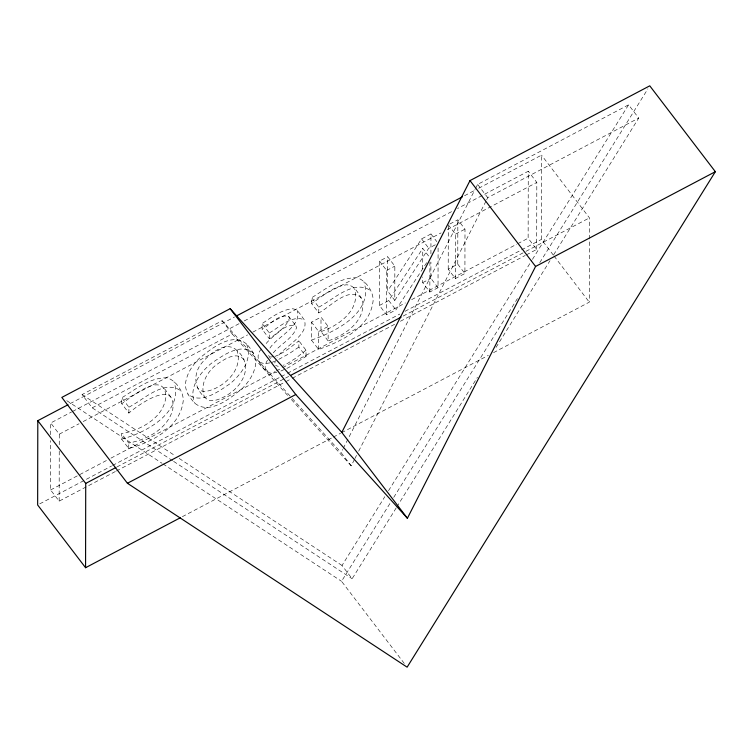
<?xml version="1.0" encoding="UTF-8"?>
<svg xmlns="http://www.w3.org/2000/svg" width="753" height="753" viewBox="0 0 753 753"><rect width="100%" height="100%" fill="white"/><g stroke="black" fill="none" stroke-linecap="round" stroke-linejoin="round"><path stroke-width="0.56" stroke-dasharray="3.77 2.82" d="M115.341 471.538L59.158 501.15L50.602 489.958L50.686 440.599M50.696 434.726L50.715 422.97L71.526 412.004M59.158 501.15L59.242 450.623M59.252 444.75L59.271 434.17L50.715 422.97M121.741 403.712L121.751 397.8C135.756 389.32 150.186 377.14 167.486 377.855C176.117 380.99 182.828 390.656 183.318 399.834C181.021 426.932 152.304 442.303 128.744 448.459L121.591 439.103L121.6 433.709C140.971 430.067 164.201 417.727 166.027 395.88C163.457 369.469 130.457 398.026 121.741 403.712L128.895 413.068C137.733 405.048 176.635 377.695 172.766 409.472C167.665 428.909 147.155 439.554 128.754 443.065L121.6 433.709M128.744 448.459L128.754 443.065M128.895 413.068L128.904 407.166L121.751 397.8M273.301 352.875C280.408 344.112 292.719 338.652 296.569 327.64L295.769 325.654C285.443 323.423 277.292 333.88 269.282 338.671L262.129 329.315L262.138 323.555C270.816 317.841 279.495 311.093 289.924 309.069C297.341 307.064 300.494 315.243 304.306 319.818C309.671 335.236 284.361 346.041 277.085 357.44M269.282 338.671L269.292 332.92L262.138 323.555M280.869 371.041L288.681 367.53L306.019 356.442L298.866 347.086L298.875 340.845L288.512 348.921L280.172 354.183L275.09 356.376M306.019 356.442L306.029 350.211L298.875 340.845M311.62 303.581L311.638 297.764C325.588 289.18 340.083 277.029 357.393 277.763C365.986 280.916 372.697 290.545 373.196 299.703C371.135 327.386 341.523 341.297 318.623 349.439L311.469 340.083L311.497 322.124L321.004 317.117L328.157 326.473L328.129 340.921C345.043 335.254 365.252 321.352 362.682 301.125C359.275 294.705 355.021 285.039 346.587 284.785C333.033 286.3 322.51 296.343 311.62 303.581L318.773 312.937C329.899 307.412 348.375 285.735 361.562 298.028M318.623 349.439L318.651 331.489L311.497 322.124M318.773 312.937L318.783 307.13L311.638 297.764M328.129 340.921L320.985 331.565L321.004 317.117M426.697 262.665L395.909 309.897L386.581 314.81L379.427 305.454L379.512 261.084L387.701 256.773L394.845 266.129L394.788 300.391L387.635 291.034L387.701 256.773M386.581 314.81L386.656 270.449L379.512 261.084M438.095 247.991L438.03 287.693L429.841 292.004L422.697 282.648L422.706 276.935M422.715 268.943L422.753 248.386L429.248 256.895M429.841 292.004L429.897 262.308M438.03 287.693L430.885 278.328L430.914 261.988M430.923 253.808L430.961 233.967L421.586 238.908L387.635 291.034M448.214 269.197L448.289 224.827L457.843 219.791L464.996 229.147L464.912 273.518L455.367 278.554L448.214 269.197L457.768 264.162L457.843 219.791M455.367 278.554L455.443 234.183L448.289 224.827M526.291 254.9L536.691 249.412L528.135 238.212L528.258 171.232L457.513 208.525M536.691 249.412L536.814 182.433L528.258 171.232M553.351 255.116L541.369 239.426L541.52 155.137L475.952 189.709M493.544 352.639L589.288 302.16L589.401 240.113M589.401 238.946L589.439 217.871L541.52 155.137M274.826 363.059L275.391 360.358M354.409 459.556L351.209 465.843L341.09 452.6L342.69 449.456M343.217 448.402L474.955 189.652M475.491 188.598L477.628 184.41L628.586 104.827L638.704 118.07L553.728 254.674M354.936 458.511L356.536 455.367M358.673 451.179L486.146 200.797M486.673 199.752L487.746 197.653L638.704 118.07M261.366 349.034C254.025 356.771 260.482 365.713 266.656 371.558C269.668 373.714 273.668 373.149 277.029 372.246M267.475 360.216C265.348 363.435 263.823 368.321 266.656 371.558M396.182 507.936L352.14 578.737L342.022 565.484L384.821 496.688M388.539 490.702L531.825 260.378M532.446 259.38L628.586 104.827M404.276 663.431L341.542 581.307L390.628 502.392M393.734 497.394L517.396 298.602M539.769 262.646L647.9 88.826M396.803 506.938L477.43 377.319M496.039 347.406L550.001 260.66M379.427 305.454L388.755 300.541L422.753 248.386M394.788 300.391L428.739 248.264L436.232 244.311M269.941 348.084C277.208 336.676 302.518 325.88 297.162 310.462M266.148 343.519C273.264 334.756 285.566 329.287 289.416 318.284L288.615 316.298C278.299 314.067 270.148 324.524 262.129 329.315M306.029 350.211L295.665 358.277L287.326 363.539L283.25 365.299M269.292 332.92C279.495 327.329 291.722 314.538 304.306 319.818M298.866 347.086L289.256 353.609L276.455 360.631M318.783 307.13C333.061 299.882 354.559 278.346 371.041 291.044M128.904 407.166C143.249 400.022 164.662 378.458 181.162 391.136M172.625 460.714L92.186 407.834L82.068 394.581L222.135 320.74L291.458 397.584M70.057 403.674L234.494 316.994M464.507 195.742L474.908 190.255M72.57 411.458L239.03 323.705M244.226 320.957L452.308 211.273M92.186 407.834L232.253 333.993L288.183 395.984M59.271 434.17L79.046 423.751M83.207 421.558L247.586 334.906M252.782 332.158L441.098 232.893M447.338 229.599L536.814 182.433M386.656 270.449L394.845 266.129M455.443 234.183L464.996 229.147M318.651 331.489L328.157 326.473M422.697 282.648L430.885 278.328M50.602 489.958L106.785 460.337M110.945 458.144L275.325 371.493M276.37 370.937L281.566 368.198M282.61 367.652L405.378 302.932M411.618 299.638L516.69 244.245M517.735 243.699L528.135 238.212M39.73 503.879L111.548 466.022M112.583 465.467L280.144 377.14M281.189 376.594L286.385 373.846M287.43 373.3L399.834 314.048M405.029 311.3L520.558 250.401M521.594 249.855L541.369 239.426M116.941 466.954L284.502 378.627M285.538 378.081L288.663 376.434M403.147 316.081L524.916 251.888M525.952 251.342L589.439 217.871M116.376 470.992L284.916 382.138M285.961 381.592L291.166 378.853M292.202 378.298L395.203 324.006M400.408 321.258L525.246 255.446M182.358 516.68L332.224 437.681M333.268 437.126L340.554 433.286M341.598 432.74L488.339 355.378M271.899 362.372L274.629 361.327M311.469 340.083C334.916 331.988 374.175 312.674 363.897 281.688M320.985 331.565C338.502 325.964 361.12 309.643 354.409 288.672M269.885 362.89L264.369 363.718L259.512 362.202M121.591 439.103C145.715 433.031 184.071 412.107 174.009 381.771M274.092 356.536L271.108 357.016L269.386 356.423M275.683 365.478L278.252 366.382M82.068 394.581L175.251 455.847M179.176 458.436L342.022 565.484M173.604 461.363L352.14 578.737M66.744 400.643L161.942 463.227M162.921 463.876L341.542 581.307M246.419 343.867C231.566 331.612 210.586 349.232 198.877 358.757C193.069 364.753 187.996 371.822 186.132 380.096C183.563 389.094 188.965 397.01 194.867 403.26C209.711 415.477 230.851 397.885 242.522 388.266C248.283 382.242 253.309 375.163 255.154 366.899C257.724 357.939 252.264 350.098 246.419 343.867C253.253 358.823 241.167 374.505 230.079 383.701C218.709 391.315 200.656 405.039 187.723 393.904M253.573 353.223C240.678 342.088 222.728 355.727 211.395 363.313C200.166 372.471 187.996 388.209 194.867 403.26M292.249 398.459L341.09 452.6M291.336 399.476L351.209 465.843M237.007 350.55C226.088 339.65 208.967 354.39 201.418 363.445C191.638 376.133 195.178 391.579 208.496 400.201A21.385 10.034 -37.4 0 0 219.584 398.949C228.959 395.09 237.572 388.633 242.381 379.54C247.897 369.591 246.052 357.939 237.007 350.55C242.861 367.671 227.557 383.955 212.44 389.583A21.385 10.034 -37.4 0 1 201.352 390.845L198.886 389.442L197.126 387.164M244.151 359.915C236.414 350.267 222.775 360.198 215.33 365.582C206.557 372.791 199.95 385.197 204.279 396.52M554.057 256.039L589.288 302.16M477.628 184.41L487.746 197.653M457.768 264.162L464.912 273.518M430.961 233.967L436.806 241.619M421.586 238.908L428.739 248.264M388.755 300.541L395.909 309.897M288.615 316.298L295.769 325.654M270.478 358.673L267.682 353.703M222.135 320.74L232.253 333.993M164.54 388.774L171.684 398.13"/><path stroke-width="1.13" d="M67.977 404.775L37.801 420.682L37.65 504.971L85.569 567.706L180.278 517.782M85.569 567.706L85.72 483.417L37.801 420.682M341.796 432.401L469.994 180.598L649.764 85.833L715.35 171.693L407.128 667.167L127.426 483.275L61.831 397.415L230.173 308.674L341.796 432.401L407.392 518.262L535.581 266.458L715.35 171.693M236.583 315.893L462.417 196.834M85.72 483.417L115.896 467.509M290.743 375.333L401.067 317.182M127.426 483.275L295.769 394.534L407.392 518.262M469.994 180.598L535.581 266.458M230.173 308.674L295.769 394.534"/></g></svg>
